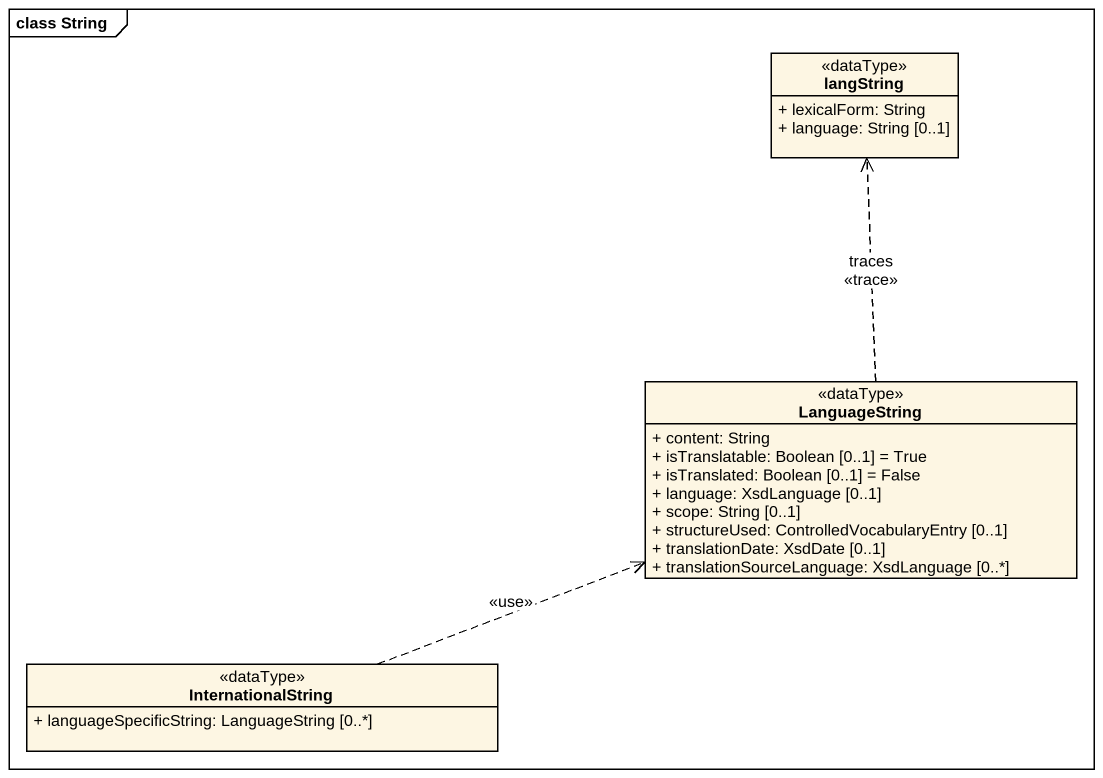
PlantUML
@startuml
mainframe class String
hide circle
hide empty members
skinparam classAttributeIconSize 0
class langString <<dataType>> {
  + lexicalForm: String
  + language: String [0..1]
}
class LanguageString <<dataType>> {
  + content: String
  + isTranslatable: Boolean [0..1] = True
  + isTranslated: Boolean [0..1] = False
  + language: XsdLanguage [0..1]
  + scope: String [0..1]
  + structureUsed: ControlledVocabularyEntry [0..1]
  + translationDate: XsdDate [0..1]
  + translationSourceLanguage: XsdLanguage [0..*]
}
class InternationalString <<dataType>> {
  + languageSpecificString: LanguageString [0..*]
}
LanguageString .up.> langString : traces\n<<trace>>
InternationalString .right.> LanguageString : <<use>>
@enduml
